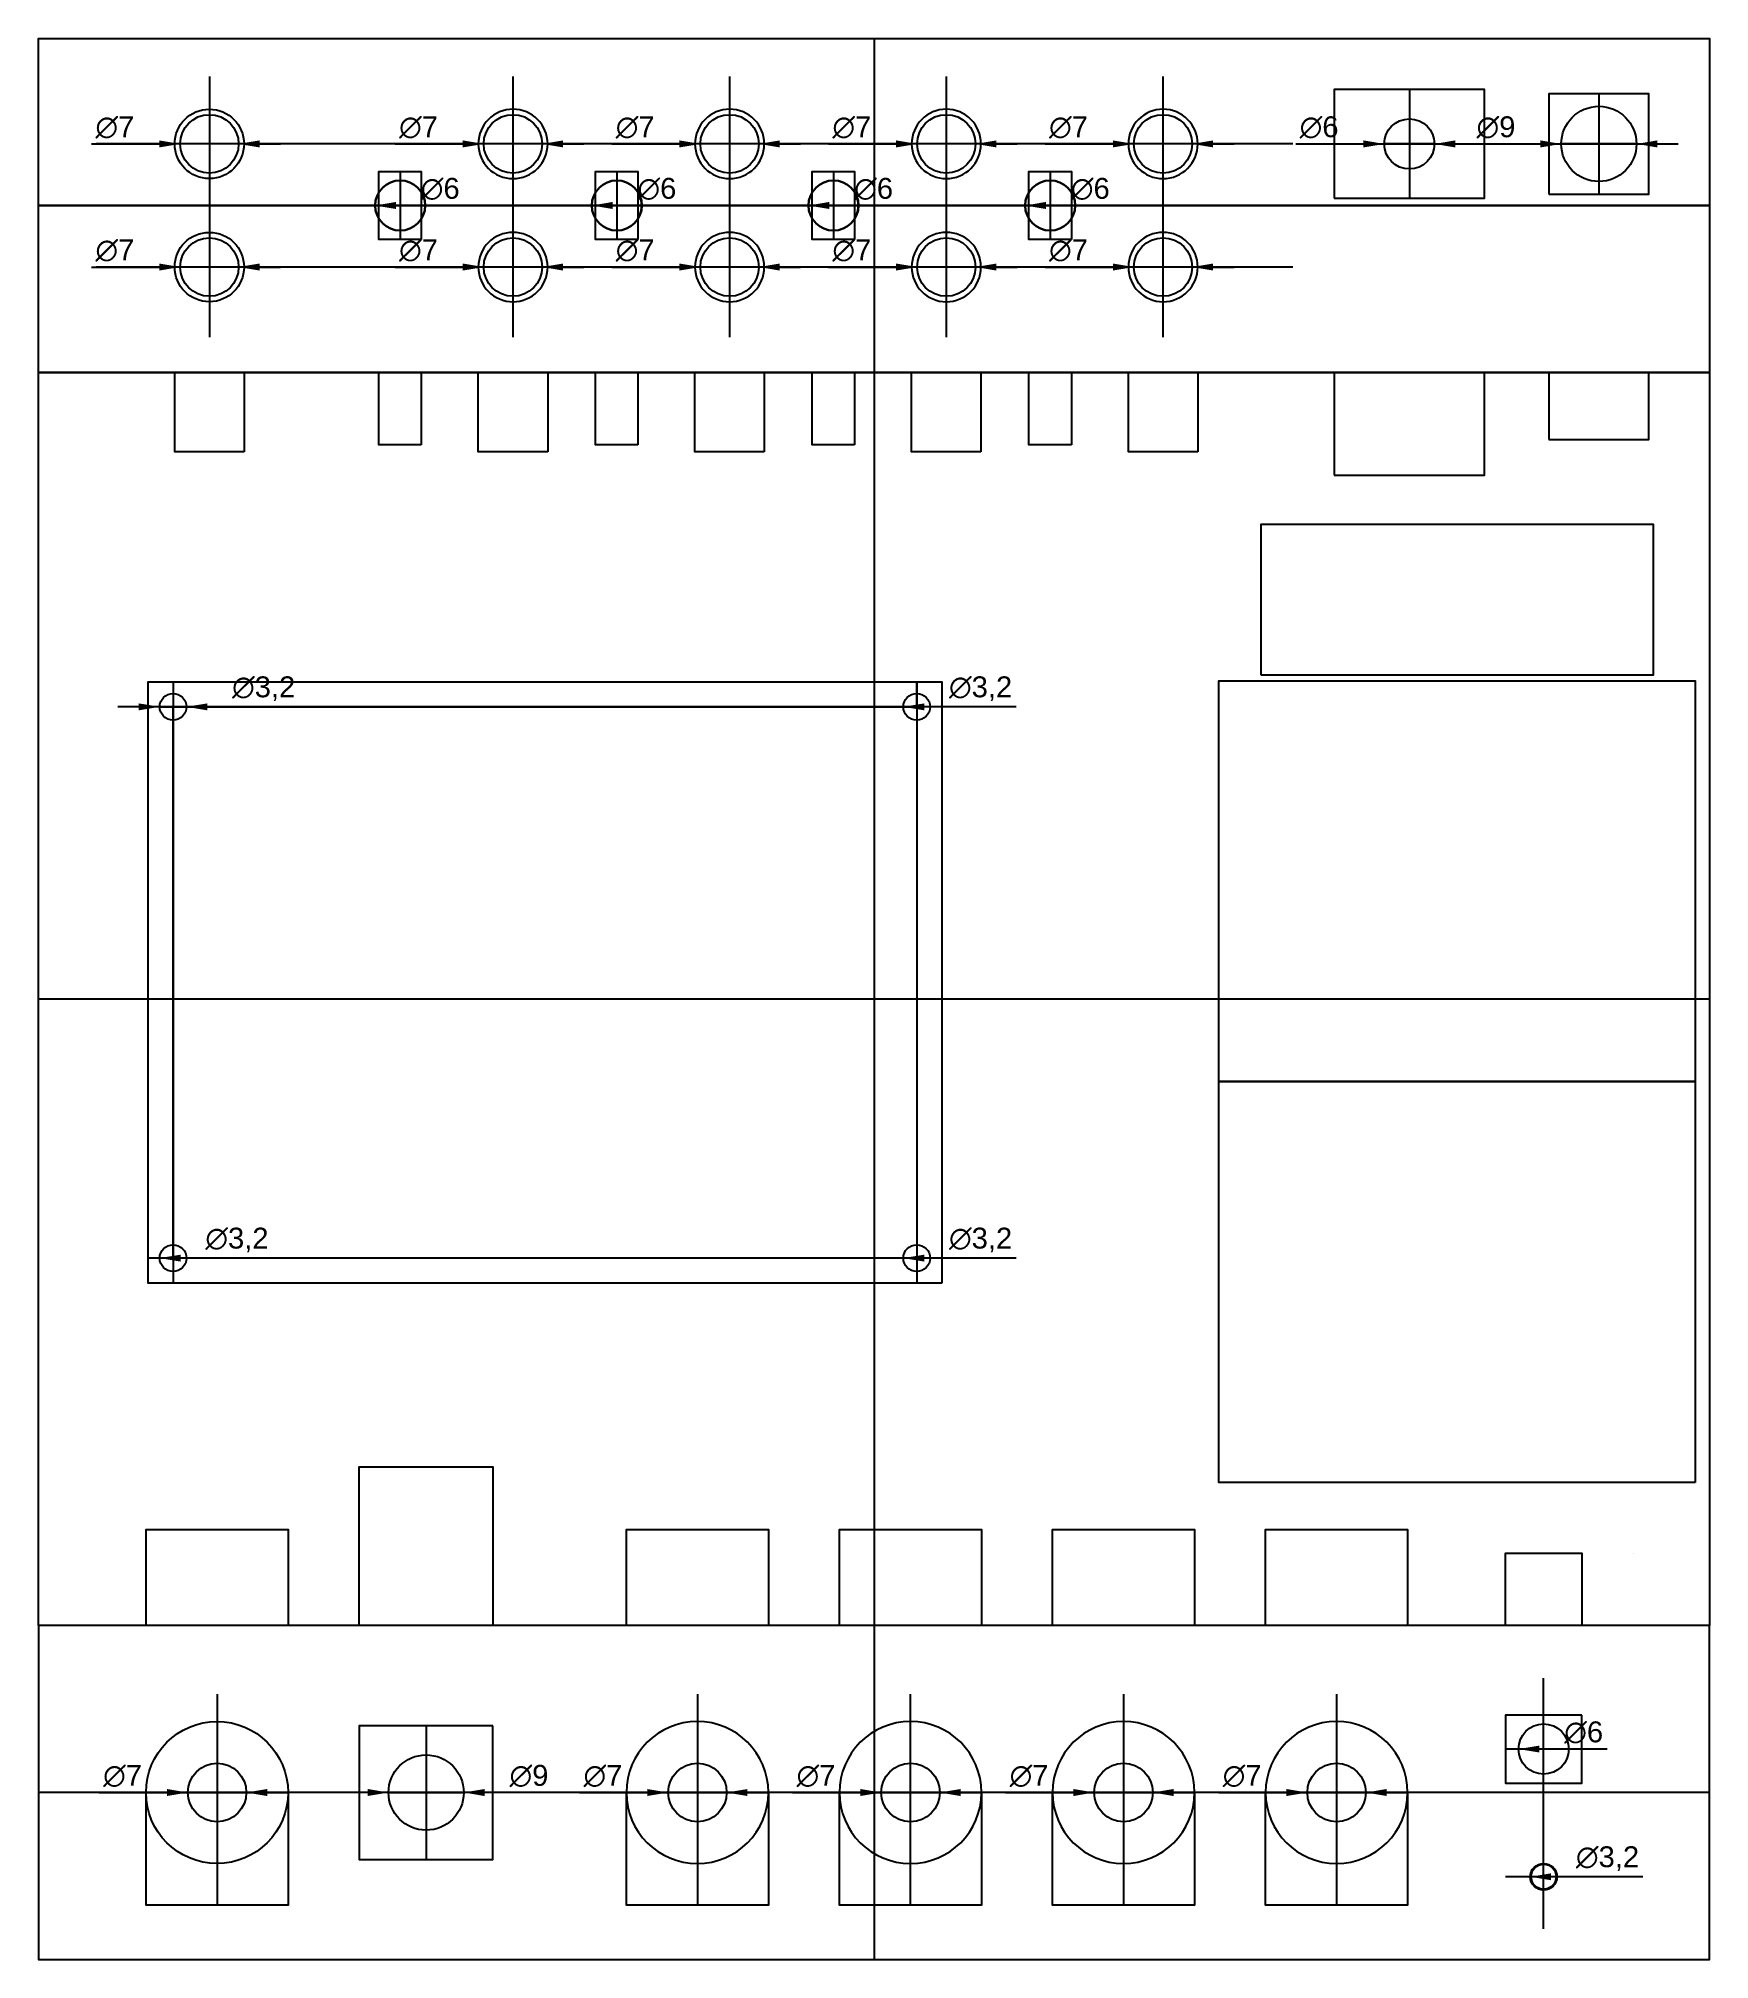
# Model space of a CAD drawing. Header units: millimetres. Extents: x 0 to 200, y -40 to 190.
import ezdxf

# ---------------------------------------------------------------- set-up
doc = ezdxf.new("R2010")
doc.units = ezdxf.units.MM
for name, color, linetype in [('Annotation', 7, 'Continuous'), ('Case', 7, 'Continuous'), ('DC Jack', 112, 'Continuous'), ('Denchi Box', 112, 'Continuous'), ('Guide', 7, 'Continuous'), ('Hojo Sen', 195, 'Continuous'), ('Hole', 130, 'Continuous'), ('Kiban', 112, 'Continuous'), ('LED', 112, 'Continuous'), ('Phone Jack', 112, 'Continuous'), ('RCA Jack', 112, 'Continuous'), ('Switch', 112, 'Continuous'), ('Volume', 112, 'Continuous')]:
    doc.layers.add(name, color=color, linetype=linetype)
doc.styles.get("Standard").update_dxf_attribs({"font": 'arial.ttf'})
doc.dimstyles.new('ISO-25', dxfattribs={"dimtxt": 2.5, "dimasz": 2.5, "dimexe": 1.25, "dimexo": 0.625, "dimtad": 1, "dimtxsty": 'Standard', "dimcen": 2.5, "dimadec": 0, "dimazin": 0, "dimtfac": 1, "dimtmove": 0, "dimatfit": 3, "dimfxl": 1, "dimarcsym": 0})

# ---------------------------------------------------------------- blocks, each defined once
blk = doc.blocks.new('*U1')
at = {"layer": 'RCA Jack'}
blk.add_lwpolyline([(-10.33, -20.51), (-2.03, -20.51), (-2.03, -11.01), (-10.33, -11.01)], close=True, dxfattribs=at)
for centre in [(-6.18, 16.36), (-6.18, 1.62)]:
    blk.add_circle(centre, 4.15, dxfattribs=at)
at = {"layer": 'Switch'}
for points in [[(4.79, 4.92), (9.87, 4.92), (9.87, 13.05), (4.79, 13.05)], [(4.79, -19.65), (9.87, -19.65), (9.87, -11.01), (4.79, -11.01)]]:
    blk.add_lwpolyline(points, close=True, dxfattribs=at)
blk.add_circle((7.33, 8.99), 3, dxfattribs=at)
blk = doc.blocks.new('*U2')
at = {"layer": 'Hojo Sen', "color": 0, "linetype": 'ByBlock', "lineweight": -2, "transparency": 16777216}
for p in [(-77.8, 0), (-51.86, 0), (-25.93, 0), (0, 0)]:
    blk.add_blockref('*U1', p, dxfattribs=at)
blk = doc.blocks.new('*U3')
at = {"layer": 'Volume'}
for points in [[(-8.5, 11), (8.5, 11), (8.5, 22.5), (-8.5, 22.5)], [(8.5, -9), (-8.5, -9), (-8.5, -22.5), (8.5, -22.5)]]:
    blk.add_lwpolyline(points, close=True, dxfattribs=at)
blk.add_circle((0, -9), 8.5, dxfattribs=at)
blk = doc.blocks.new('*U4')
at = {"layer": 'Hojo Sen', "color": 0, "linetype": 'ByBlock', "lineweight": -2, "transparency": 16777216}
for p in [(0, 0), (25.5, 0), (51, 0), (76.5, 0)]:
    blk.add_blockref('*U3', p, dxfattribs=at)
blk = doc.blocks.new('*D5')
at = {"layer": 'Annotation', "color": 0, "lineweight": -2, "transparency": 16777216}
blk.add_line((117.01, 109.98), (106.01, 109.98), dxfattribs=at)
at = {"layer": 'Annotation', "color": 0, "transparency": 16777216}
blk.add_solid([(106.01, 110.39), (106.01, 109.56), (103.51, 109.98)], dxfattribs=at)
at = {"layer": 'Defpoints', "color": 0, "transparency": 16777216}
for p in [(103.51, 109.98), (106.71, 109.98)]:
    blk.add_point(p, dxfattribs=at)
at = {"layer": 'Annotation', "color": 0, "transparency": 16777216, "insert": (112.76, 112.14), "char_height": 2.5, "attachment_point": 5}
blk.add_mtext('∅3,2', dxfattribs=at)
blk = doc.blocks.new('*D6')
at = {"layer": 'Annotation', "color": 0, "lineweight": -2, "transparency": 16777216}
blk.add_line((117.01, 43.98), (106.01, 43.98), dxfattribs=at)
at = {"layer": 'Annotation', "color": 0, "transparency": 16777216}
blk.add_solid([(106.01, 44.39), (106.01, 43.56), (103.51, 43.98)], dxfattribs=at)
at = {"layer": 'Defpoints', "color": 0, "transparency": 16777216}
for p in [(103.51, 43.98), (106.71, 43.98)]:
    blk.add_point(p, dxfattribs=at)
at = {"layer": 'Annotation', "color": 0, "transparency": 16777216, "insert": (112.76, 46.14), "char_height": 2.5, "attachment_point": 5}
blk.add_mtext('∅3,2', dxfattribs=at)
blk = doc.blocks.new('*D7')
at = {"layer": 'Annotation', "color": 0, "lineweight": -2, "transparency": 16777216}
for p, q in [((12.01, 109.98), (9.51, 109.98)), ((14.51, 109.98), (17.71, 109.98)), ((31.21, 109.98), (20.21, 109.98))]:
    blk.add_line(p, q, dxfattribs=at)
at = {"layer": 'Annotation', "color": 0, "transparency": 16777216}
for points in [[(12.01, 110.39), (12.01, 109.56), (14.51, 109.98)], [(20.21, 110.39), (20.21, 109.56), (17.71, 109.98)]]:
    blk.add_solid(points, dxfattribs=at)
at = {"layer": 'Defpoints', "color": 0, "transparency": 16777216}
for p in [(14.51, 109.98), (17.71, 109.98)]:
    blk.add_point(p, dxfattribs=at)
at = {"layer": 'Annotation', "color": 0, "transparency": 16777216, "insert": (26.96, 112.14), "char_height": 2.5, "attachment_point": 5}
blk.add_mtext('∅3,2', dxfattribs=at)
blk = doc.blocks.new('*D8')
at = {"layer": 'Annotation', "color": 0, "lineweight": -2, "transparency": 16777216}
blk.add_line((28.01, 43.98), (17.01, 43.98), dxfattribs=at)
at = {"layer": 'Annotation', "color": 0, "transparency": 16777216}
blk.add_solid([(17.01, 44.39), (17.01, 43.56), (14.51, 43.98)], dxfattribs=at)
at = {"layer": 'Defpoints', "color": 0, "transparency": 16777216}
for p in [(14.51, 43.98), (17.71, 43.98)]:
    blk.add_point(p, dxfattribs=at)
at = {"layer": 'Annotation', "color": 0, "transparency": 16777216, "insert": (23.76, 46.14), "char_height": 2.5, "attachment_point": 5}
blk.add_mtext('∅3,2', dxfattribs=at)
blk = doc.blocks.new('*D9')
at = {"layer": 'Annotation', "color": 0, "lineweight": -2, "transparency": 16777216}
blk.add_line((192.03, -30.09), (181.04, -30.09), dxfattribs=at)
at = {"layer": 'Annotation', "color": 0, "transparency": 16777216}
blk.add_solid([(181.04, -29.67), (181.04, -30.5), (178.54, -30.09)], dxfattribs=at)
at = {"layer": 'Defpoints', "color": 0, "transparency": 16777216}
for p in [(178.54, -30.09), (181.74, -30.09)]:
    blk.add_point(p, dxfattribs=at)
at = {"layer": 'Annotation', "color": 0, "transparency": 16777216, "insert": (187.79, -27.92), "char_height": 2.5, "attachment_point": 5}
blk.add_mtext('∅3,2', dxfattribs=at)
blk = doc.blocks.new('*D10')
at = {"layer": 'Annotation', "color": 0, "lineweight": -2, "transparency": 16777216}
blk.add_line((187.75, -14.8), (179.64, -14.8), dxfattribs=at)
at = {"layer": 'Annotation', "color": 0, "transparency": 16777216}
blk.add_solid([(179.64, -14.38), (179.64, -15.21), (177.14, -14.8)], dxfattribs=at)
at = {"layer": 'Defpoints', "color": 0, "transparency": 16777216}
for p in [(177.14, -14.8), (183.14, -14.8)]:
    blk.add_point(p, dxfattribs=at)
at = {"layer": 'Annotation', "color": 0, "transparency": 16777216, "insert": (184.94, -12.82), "char_height": 2.5, "attachment_point": 5}
blk.add_mtext('∅6', dxfattribs=at)
blk = doc.blocks.new('*D15')
at = {"layer": 'Annotation', "color": 0, "lineweight": -2, "transparency": 16777216}
for p, q in [((39.4, -20), (36.9, -20)), ((41.9, -20), (50.9, -20)), ((61.52, -20), (53.4, -20))]:
    blk.add_line(p, q, dxfattribs=at)
at = {"layer": 'Annotation', "color": 0, "transparency": 16777216}
for points in [[(39.4, -19.58), (39.4, -20.42), (41.9, -20)], [(53.4, -19.58), (53.4, -20.42), (50.9, -20)]]:
    blk.add_solid(points, dxfattribs=at)
at = {"layer": 'Defpoints', "color": 0, "transparency": 16777216}
for p in [(41.9, -20), (50.9, -20)]:
    blk.add_point(p, dxfattribs=at)
at = {"layer": 'Annotation', "color": 0, "transparency": 16777216, "insert": (58.71, -18.03), "char_height": 2.5, "attachment_point": 5}
blk.add_mtext('∅9', dxfattribs=at)
blk = doc.blocks.new('*D27')
at = {"layer": 'Annotation', "color": 0, "lineweight": -2, "transparency": 16777216}
blk.add_line((50.9, 170), (42.79, 170), dxfattribs=at)
at = {"layer": 'Annotation', "color": 0, "transparency": 16777216}
blk.add_solid([(42.79, 170.42), (42.79, 169.58), (40.29, 170)], dxfattribs=at)
at = {"layer": 'Defpoints', "color": 0, "transparency": 16777216}
for p in [(40.29, 170), (46.29, 170)]:
    blk.add_point(p, dxfattribs=at)
at = {"layer": 'Annotation', "color": 0, "transparency": 16777216, "insert": (48.09, 171.97), "char_height": 2.5, "attachment_point": 5}
blk.add_mtext('∅6', dxfattribs=at)
blk = doc.blocks.new('*D28')
at = {"layer": 'Annotation', "color": 0, "lineweight": -2, "transparency": 16777216}
blk.add_line((76.83, 170), (68.72, 170), dxfattribs=at)
at = {"layer": 'Annotation', "color": 0, "transparency": 16777216}
blk.add_solid([(68.72, 170.42), (68.72, 169.58), (66.22, 170)], dxfattribs=at)
at = {"layer": 'Defpoints', "color": 0, "transparency": 16777216}
for p in [(66.22, 170), (72.22, 170)]:
    blk.add_point(p, dxfattribs=at)
at = {"layer": 'Annotation', "color": 0, "transparency": 16777216, "insert": (74.02, 171.97), "char_height": 2.5, "attachment_point": 5}
blk.add_mtext('∅6', dxfattribs=at)
blk = doc.blocks.new('*D29')
at = {"layer": 'Annotation', "color": 0, "lineweight": -2, "transparency": 16777216}
blk.add_line((102.76, 170), (94.65, 170), dxfattribs=at)
at = {"layer": 'Annotation', "color": 0, "transparency": 16777216}
blk.add_solid([(94.65, 170.42), (94.65, 169.58), (92.15, 170)], dxfattribs=at)
at = {"layer": 'Defpoints', "color": 0, "transparency": 16777216}
for p in [(92.15, 170), (98.15, 170)]:
    blk.add_point(p, dxfattribs=at)
at = {"layer": 'Annotation', "color": 0, "transparency": 16777216, "insert": (99.96, 171.97), "char_height": 2.5, "attachment_point": 5}
blk.add_mtext('∅6', dxfattribs=at)
blk = doc.blocks.new('*D30')
at = {"layer": 'Annotation', "color": 0, "lineweight": -2, "transparency": 16777216}
blk.add_line((128.69, 170), (120.58, 170), dxfattribs=at)
at = {"layer": 'Annotation', "color": 0, "transparency": 16777216}
blk.add_solid([(120.58, 170.42), (120.58, 169.58), (118.08, 170)], dxfattribs=at)
at = {"layer": 'Defpoints', "color": 0, "transparency": 16777216}
for p in [(118.08, 170), (124.08, 170)]:
    blk.add_point(p, dxfattribs=at)
at = {"layer": 'Annotation', "color": 0, "transparency": 16777216, "insert": (125.89, 171.97), "char_height": 2.5, "attachment_point": 5}
blk.add_mtext('∅6', dxfattribs=at)
blk = doc.blocks.new('*D31')
at = {"layer": 'Annotation', "color": 0, "lineweight": -2, "transparency": 16777216}
for p, q in [((6.35, 177.37), (14.46, 177.37)), ((23.96, 177.37), (16.96, 177.37)), ((26.46, 177.37), (28.96, 177.37))]:
    blk.add_line(p, q, dxfattribs=at)
at = {"layer": 'Annotation', "color": 0, "transparency": 16777216}
for points in [[(14.46, 177.79), (14.46, 176.95), (16.96, 177.37)], [(26.46, 177.79), (26.46, 176.95), (23.96, 177.37)]]:
    blk.add_solid(points, dxfattribs=at)
at = {"layer": 'Defpoints', "color": 0, "transparency": 16777216}
for p in [(16.96, 177.37), (23.96, 177.37)]:
    blk.add_point(p, dxfattribs=at)
at = {"layer": 'Annotation', "color": 0, "transparency": 16777216, "insert": (9.15, 179.34), "char_height": 2.5, "attachment_point": 5}
blk.add_mtext('∅7', dxfattribs=at)
blk = doc.blocks.new('*D32')
at = {"layer": 'Annotation', "color": 0, "lineweight": -2, "transparency": 16777216}
for p, q in [((6.35, 162.63), (14.46, 162.63)), ((23.96, 162.63), (16.96, 162.63)), ((26.46, 162.63), (28.96, 162.63))]:
    blk.add_line(p, q, dxfattribs=at)
at = {"layer": 'Annotation', "color": 0, "transparency": 16777216}
for points in [[(14.46, 163.05), (14.46, 162.21), (16.96, 162.63)], [(26.46, 163.05), (26.46, 162.21), (23.96, 162.63)]]:
    blk.add_solid(points, dxfattribs=at)
at = {"layer": 'Defpoints', "color": 0, "transparency": 16777216}
for p in [(16.96, 162.63), (23.96, 162.63)]:
    blk.add_point(p, dxfattribs=at)
at = {"layer": 'Annotation', "color": 0, "transparency": 16777216, "insert": (9.15, 164.6), "char_height": 2.5, "attachment_point": 5}
blk.add_mtext('∅7', dxfattribs=at)
blk = doc.blocks.new('*D33')
at = {"layer": 'Annotation', "color": 0, "lineweight": -2, "transparency": 16777216}
for p, q in [((42.68, 177.37), (50.79, 177.37)), ((60.29, 177.37), (53.29, 177.37)), ((62.79, 177.37), (65.29, 177.37))]:
    blk.add_line(p, q, dxfattribs=at)
at = {"layer": 'Annotation', "color": 0, "transparency": 16777216}
for points in [[(50.79, 177.79), (50.79, 176.95), (53.29, 177.37)], [(62.79, 177.79), (62.79, 176.95), (60.29, 177.37)]]:
    blk.add_solid(points, dxfattribs=at)
at = {"layer": 'Defpoints', "color": 0, "transparency": 16777216}
for p in [(53.29, 177.37), (60.29, 177.37)]:
    blk.add_point(p, dxfattribs=at)
at = {"layer": 'Annotation', "color": 0, "transparency": 16777216, "insert": (45.49, 179.34), "char_height": 2.5, "attachment_point": 5}
blk.add_mtext('∅7', dxfattribs=at)
blk = doc.blocks.new('*D34')
at = {"layer": 'Annotation', "color": 0, "lineweight": -2, "transparency": 16777216}
for p, q in [((42.68, 162.63), (50.79, 162.63)), ((60.29, 162.63), (53.29, 162.63)), ((62.79, 162.63), (65.29, 162.63))]:
    blk.add_line(p, q, dxfattribs=at)
at = {"layer": 'Annotation', "color": 0, "transparency": 16777216}
for points in [[(50.79, 163.05), (50.79, 162.21), (53.29, 162.63)], [(62.79, 163.05), (62.79, 162.21), (60.29, 162.63)]]:
    blk.add_solid(points, dxfattribs=at)
at = {"layer": 'Defpoints', "color": 0, "transparency": 16777216}
for p in [(53.29, 162.63), (60.29, 162.63)]:
    blk.add_point(p, dxfattribs=at)
at = {"layer": 'Annotation', "color": 0, "transparency": 16777216, "insert": (45.49, 164.6), "char_height": 2.5, "attachment_point": 5}
blk.add_mtext('∅7', dxfattribs=at)
blk = doc.blocks.new('*D35')
at = {"layer": 'Annotation', "color": 0, "lineweight": -2, "transparency": 16777216}
for p, q in [((68.61, 177.37), (76.72, 177.37)), ((86.22, 177.37), (79.22, 177.37)), ((88.72, 177.37), (91.22, 177.37))]:
    blk.add_line(p, q, dxfattribs=at)
at = {"layer": 'Annotation', "color": 0, "transparency": 16777216}
for points in [[(76.72, 177.79), (76.72, 176.95), (79.22, 177.37)], [(88.72, 177.79), (88.72, 176.95), (86.22, 177.37)]]:
    blk.add_solid(points, dxfattribs=at)
at = {"layer": 'Defpoints', "color": 0, "transparency": 16777216}
for p in [(79.22, 177.37), (86.22, 177.37)]:
    blk.add_point(p, dxfattribs=at)
at = {"layer": 'Annotation', "color": 0, "transparency": 16777216, "insert": (71.42, 179.34), "char_height": 2.5, "attachment_point": 5}
blk.add_mtext('∅7', dxfattribs=at)
blk = doc.blocks.new('*D36')
at = {"layer": 'Annotation', "color": 0, "lineweight": -2, "transparency": 16777216}
for p, q in [((68.61, 162.63), (76.72, 162.63)), ((86.22, 162.63), (79.22, 162.63)), ((88.72, 162.63), (91.22, 162.63))]:
    blk.add_line(p, q, dxfattribs=at)
at = {"layer": 'Annotation', "color": 0, "transparency": 16777216}
for points in [[(76.72, 163.05), (76.72, 162.21), (79.22, 162.63)], [(88.72, 163.05), (88.72, 162.21), (86.22, 162.63)]]:
    blk.add_solid(points, dxfattribs=at)
at = {"layer": 'Defpoints', "color": 0, "transparency": 16777216}
for p in [(79.22, 162.63), (86.22, 162.63)]:
    blk.add_point(p, dxfattribs=at)
at = {"layer": 'Annotation', "color": 0, "transparency": 16777216, "insert": (71.42, 164.6), "char_height": 2.5, "attachment_point": 5}
blk.add_mtext('∅7', dxfattribs=at)
blk = doc.blocks.new('*D37')
at = {"layer": 'Annotation', "color": 0, "lineweight": -2, "transparency": 16777216}
for p, q in [((94.55, 177.37), (102.65, 177.37)), ((112.15, 177.37), (105.15, 177.37)), ((114.65, 177.37), (117.15, 177.37))]:
    blk.add_line(p, q, dxfattribs=at)
at = {"layer": 'Annotation', "color": 0, "transparency": 16777216}
for points in [[(102.65, 177.79), (102.65, 176.95), (105.15, 177.37)], [(114.65, 177.79), (114.65, 176.95), (112.15, 177.37)]]:
    blk.add_solid(points, dxfattribs=at)
at = {"layer": 'Defpoints', "color": 0, "transparency": 16777216}
for p in [(105.15, 177.37), (112.15, 177.37)]:
    blk.add_point(p, dxfattribs=at)
at = {"layer": 'Annotation', "color": 0, "transparency": 16777216, "insert": (97.35, 179.34), "char_height": 2.5, "attachment_point": 5}
blk.add_mtext('∅7', dxfattribs=at)
blk = doc.blocks.new('*D38')
at = {"layer": 'Annotation', "color": 0, "lineweight": -2, "transparency": 16777216}
for p, q in [((94.55, 162.63), (102.65, 162.63)), ((112.15, 162.63), (105.15, 162.63)), ((114.65, 162.63), (117.15, 162.63))]:
    blk.add_line(p, q, dxfattribs=at)
at = {"layer": 'Annotation', "color": 0, "transparency": 16777216}
for points in [[(102.65, 163.05), (102.65, 162.21), (105.15, 162.63)], [(114.65, 163.05), (114.65, 162.21), (112.15, 162.63)]]:
    blk.add_solid(points, dxfattribs=at)
at = {"layer": 'Defpoints', "color": 0, "transparency": 16777216}
for p in [(105.15, 162.63), (112.15, 162.63)]:
    blk.add_point(p, dxfattribs=at)
at = {"layer": 'Annotation', "color": 0, "transparency": 16777216, "insert": (97.35, 164.6), "char_height": 2.5, "attachment_point": 5}
blk.add_mtext('∅7', dxfattribs=at)
blk = doc.blocks.new('*D39')
at = {"layer": 'Annotation', "color": 0, "lineweight": -2, "transparency": 16777216}
for p, q in [((120.48, 177.37), (128.59, 177.37)), ((138.09, 177.37), (131.09, 177.37)), ((140.59, 177.37), (143.09, 177.37))]:
    blk.add_line(p, q, dxfattribs=at)
at = {"layer": 'Annotation', "color": 0, "transparency": 16777216}
for points in [[(128.59, 177.79), (128.59, 176.95), (131.09, 177.37)], [(140.59, 177.79), (140.59, 176.95), (138.09, 177.37)]]:
    blk.add_solid(points, dxfattribs=at)
at = {"layer": 'Defpoints', "color": 0, "transparency": 16777216}
for p in [(131.09, 177.37), (138.09, 177.37)]:
    blk.add_point(p, dxfattribs=at)
at = {"layer": 'Annotation', "color": 0, "transparency": 16777216, "insert": (123.28, 179.34), "char_height": 2.5, "attachment_point": 5}
blk.add_mtext('∅7', dxfattribs=at)
blk = doc.blocks.new('*D40')
at = {"layer": 'Annotation', "color": 0, "lineweight": -2, "transparency": 16777216}
for p, q in [((120.48, 162.63), (128.59, 162.63)), ((138.09, 162.63), (131.09, 162.63)), ((140.59, 162.63), (143.09, 162.63))]:
    blk.add_line(p, q, dxfattribs=at)
at = {"layer": 'Annotation', "color": 0, "transparency": 16777216}
for points in [[(128.59, 163.05), (128.59, 162.21), (131.09, 162.63)], [(140.59, 163.05), (140.59, 162.21), (138.09, 162.63)]]:
    blk.add_solid(points, dxfattribs=at)
at = {"layer": 'Defpoints', "color": 0, "transparency": 16777216}
for p in [(131.09, 162.63), (138.09, 162.63)]:
    blk.add_point(p, dxfattribs=at)
at = {"layer": 'Annotation', "color": 0, "transparency": 16777216, "insert": (123.28, 164.6), "char_height": 2.5, "attachment_point": 5}
blk.add_mtext('∅7', dxfattribs=at)
blk = doc.blocks.new('*D41')
at = {"layer": 'Annotation', "color": 0, "lineweight": -2, "transparency": 16777216}
for p, q in [((7.27, -20), (15.38, -20)), ((24.88, -20), (17.88, -20)), ((27.38, -20), (29.88, -20))]:
    blk.add_line(p, q, dxfattribs=at)
at = {"layer": 'Annotation', "color": 0, "transparency": 16777216}
for points in [[(15.38, -19.58), (15.38, -20.42), (17.88, -20)], [(27.38, -19.58), (27.38, -20.42), (24.88, -20)]]:
    blk.add_solid(points, dxfattribs=at)
at = {"layer": 'Defpoints', "color": 0, "transparency": 16777216}
for p in [(17.88, -20), (24.88, -20)]:
    blk.add_point(p, dxfattribs=at)
at = {"layer": 'Annotation', "color": 0, "transparency": 16777216, "insert": (10.07, -18.03), "char_height": 2.5, "attachment_point": 5}
blk.add_mtext('∅7', dxfattribs=at)
blk = doc.blocks.new('*D42')
at = {"layer": 'Annotation', "color": 0, "lineweight": -2, "transparency": 16777216}
for p, q in [((64.75, -20), (72.86, -20)), ((82.36, -20), (75.36, -20)), ((84.86, -20), (87.36, -20))]:
    blk.add_line(p, q, dxfattribs=at)
at = {"layer": 'Annotation', "color": 0, "transparency": 16777216}
for points in [[(72.86, -19.58), (72.86, -20.42), (75.36, -20)], [(84.86, -19.58), (84.86, -20.42), (82.36, -20)]]:
    blk.add_solid(points, dxfattribs=at)
at = {"layer": 'Defpoints', "color": 0, "transparency": 16777216}
for p in [(75.36, -20), (82.36, -20)]:
    blk.add_point(p, dxfattribs=at)
at = {"layer": 'Annotation', "color": 0, "transparency": 16777216, "insert": (67.56, -18.03), "char_height": 2.5, "attachment_point": 5}
blk.add_mtext('∅7', dxfattribs=at)
blk = doc.blocks.new('*D43')
at = {"layer": 'Annotation', "color": 0, "lineweight": -2, "transparency": 16777216}
for p, q in [((90.25, -20), (98.36, -20)), ((107.86, -20), (100.86, -20)), ((110.36, -20), (112.86, -20))]:
    blk.add_line(p, q, dxfattribs=at)
at = {"layer": 'Annotation', "color": 0, "transparency": 16777216}
for points in [[(98.36, -19.58), (98.36, -20.42), (100.86, -20)], [(110.36, -19.58), (110.36, -20.42), (107.86, -20)]]:
    blk.add_solid(points, dxfattribs=at)
at = {"layer": 'Defpoints', "color": 0, "transparency": 16777216}
for p in [(100.86, -20), (107.86, -20)]:
    blk.add_point(p, dxfattribs=at)
at = {"layer": 'Annotation', "color": 0, "transparency": 16777216, "insert": (93.06, -18.03), "char_height": 2.5, "attachment_point": 5}
blk.add_mtext('∅7', dxfattribs=at)
blk = doc.blocks.new('*D44')
at = {"layer": 'Annotation', "color": 0, "lineweight": -2, "transparency": 16777216}
for p, q in [((115.75, -20), (123.86, -20)), ((133.36, -20), (126.36, -20)), ((135.86, -20), (138.36, -20))]:
    blk.add_line(p, q, dxfattribs=at)
at = {"layer": 'Annotation', "color": 0, "transparency": 16777216}
for points in [[(123.86, -19.58), (123.86, -20.42), (126.36, -20)], [(135.86, -19.58), (135.86, -20.42), (133.36, -20)]]:
    blk.add_solid(points, dxfattribs=at)
at = {"layer": 'Defpoints', "color": 0, "transparency": 16777216}
for p in [(126.36, -20), (133.36, -20)]:
    blk.add_point(p, dxfattribs=at)
at = {"layer": 'Annotation', "color": 0, "transparency": 16777216, "insert": (118.56, -18.03), "char_height": 2.5, "attachment_point": 5}
blk.add_mtext('∅7', dxfattribs=at)
blk = doc.blocks.new('*D45')
at = {"layer": 'Annotation', "color": 0, "lineweight": -2, "transparency": 16777216}
for p, q in [((141.25, -20), (149.36, -20)), ((158.86, -20), (151.86, -20)), ((161.36, -20), (163.86, -20))]:
    blk.add_line(p, q, dxfattribs=at)
at = {"layer": 'Annotation', "color": 0, "transparency": 16777216}
for points in [[(149.36, -19.58), (149.36, -20.42), (151.86, -20)], [(161.36, -19.58), (161.36, -20.42), (158.86, -20)]]:
    blk.add_solid(points, dxfattribs=at)
at = {"layer": 'Defpoints', "color": 0, "transparency": 16777216}
for p in [(151.86, -20), (158.86, -20)]:
    blk.add_point(p, dxfattribs=at)
at = {"layer": 'Annotation', "color": 0, "transparency": 16777216, "insert": (144.06, -18.03), "char_height": 2.5, "attachment_point": 5}
blk.add_mtext('∅7', dxfattribs=at)
blk = doc.blocks.new('*D47')
at = {"layer": 'Annotation', "color": 0, "lineweight": -2, "transparency": 16777216}
for p, q in [((150.47, 177.37), (158.57, 177.37)), ((167.07, 177.37), (161.07, 177.37)), ((169.57, 177.37), (172.07, 177.37))]:
    blk.add_line(p, q, dxfattribs=at)
at = {"layer": 'Annotation', "color": 0, "transparency": 16777216}
for points in [[(158.57, 177.79), (158.57, 176.95), (161.07, 177.37)], [(169.57, 177.79), (169.57, 176.95), (167.07, 177.37)]]:
    blk.add_solid(points, dxfattribs=at)
at = {"layer": 'Defpoints', "color": 0, "transparency": 16777216}
for p in [(161.07, 177.37), (167.07, 177.37)]:
    blk.add_point(p, dxfattribs=at)
at = {"layer": 'Annotation', "color": 0, "transparency": 16777216, "insert": (153.27, 179.34), "char_height": 2.5, "attachment_point": 5}
blk.add_mtext('∅6', dxfattribs=at)
blk = doc.blocks.new('*D48')
at = {"layer": 'Annotation', "color": 0, "lineweight": -2, "transparency": 16777216}
for p, q in [((171.64, 177.37), (179.75, 177.37)), ((191.25, 177.37), (182.25, 177.37)), ((193.75, 177.37), (196.25, 177.37))]:
    blk.add_line(p, q, dxfattribs=at)
at = {"layer": 'Annotation', "color": 0, "transparency": 16777216}
for points in [[(179.75, 177.79), (179.75, 176.95), (182.25, 177.37)], [(193.75, 177.79), (193.75, 176.95), (191.25, 177.37)]]:
    blk.add_solid(points, dxfattribs=at)
at = {"layer": 'Defpoints', "color": 0, "transparency": 16777216}
for p in [(182.25, 177.37), (191.25, 177.37)]:
    blk.add_point(p, dxfattribs=at)
at = {"layer": 'Annotation', "color": 0, "transparency": 16777216, "insert": (174.44, 179.34), "char_height": 2.5, "attachment_point": 5}
blk.add_mtext('∅9', dxfattribs=at)

msp = doc.modelspace()

# ---------------------------------------------------------------- linework, layer by layer
at = {"layer": 'Case'}
for points in [[(200, 150), (0, 150), (0, 190), (200, 190)], [(200, 0), (0, 0), (0, 150), (200, 150)], [(200, 0), (0, 0), (0, -40), (200, -40)]]:
    msp.add_lwpolyline(points, close=True, dxfattribs=at)
at = {"layer": 'DC Jack'}
for points in [[(180.75, 171.37), (192.75, 171.37), (192.75, 183.37), (180.75, 183.37)], [(180.75, 142), (192.75, 142), (192.75, 150), (180.75, 150)]]:
    msp.add_lwpolyline(points, close=True, dxfattribs=at)
msp.add_circle((186.75, 177.37), 4.5, dxfattribs=at)
at = {"layer": 'Denchi Box'}
for points in [[(198.277, 65.104), (141.277, 65.104), (141.277, 113.104), (198.277, 113.104)], [(198.277, 17.104), (141.277, 17.104), (141.277, 65.104), (198.277, 65.104)]]:
    msp.add_lwpolyline(points, close=True, dxfattribs=at)
at = {"layer": 'Guide'}
for p, q in [((20.456, 185.435), (20.456, 154.22)), ((56.791, 185.435), (56.791, 154.22)), ((82.723, 185.435), (82.723, 154.22)), ((108.655, 185.435), (108.655, 154.22)), ((134.586, 185.435), (134.586, 154.22)), ((164.075, 183.87), (164.075, 170.87)), ((186.75, 183.37), (186.75, 171.37)), ((150.145, 177.37), (6.895, 177.37)), ((155.075, 177.37), (192.75, 177.37)), ((43.288, 174.065), (43.288, 165.935)), ((69.22, 174.065), (69.22, 165.935)), ((95.152, 174.065), (95.152, 165.935)), ((121.084, 174.065), (121.084, 165.935)), ((127.609, 170), (35.303, 170)), ((150.145, 162.63), (6.895, 162.63)), ((16.115, 112.976), (16.115, 40.976)), ((105.115, 109.976), (105.115, 112.976)), ((105.115, 112.976), (105.115, 40.976)), ((108.115, 109.976), (13.115, 109.976)), ((108.115, 43.976), (13.115, 43.976)), ((180.139, -36.33), (180.139, -6.318)), ((21.377, -8.245), (21.377, -33.5)), ((78.863, -8.245), (78.863, -33.5)), ((104.363, -33.5), (104.363, -8.245)), ((129.863, -8.245), (129.863, -33.5)), ((155.363, -8.245), (155.363, -33.5)), ((46.402, -12), (46.402, -28)), ((184.709, -14.796), (175.569, -14.796)), ((184.709, -20), (12.877, -20)), ((184.709, -30.088), (175.569, -30.088))]:
    msp.add_line(p, q, dxfattribs=at)
at = {"layer": 'Hojo Sen'}
for p, q in [((100, 190), (100, -40)), ((200, 170), (0, 170)), ((0, 170), (200, 170)), ((200, 170), (0, 170)), ((200, 75), (0, 75)), ((200, -20), (0, -20))]:
    msp.add_line(p, q, dxfattribs=at)
msp.add_lwpolyline([(105.115, 43.976), (16.115, 43.976), (16.115, 109.976), (105.115, 109.976)], close=True, dxfattribs=at)
at = {"layer": 'Hole'}
for p, q in [((20.456, 185.435), (20.456, 154.22)), ((56.791, 185.435), (56.791, 154.22)), ((82.723, 185.435), (82.723, 154.22)), ((108.655, 185.435), (108.655, 154.22)), ((134.586, 185.435), (134.586, 154.22)), ((150.145, 177.37), (6.895, 177.37)), ((150.145, 162.63), (6.895, 162.63))]:
    msp.add_line(p, q, dxfattribs=at)
for centre, radius in [((186.75, 177.37), 4.5), ((20.456, 177.37), 3.5), ((56.791, 177.37), 3.5), ((82.723, 177.37), 3.5), ((108.655, 177.37), 3.5), ((134.586, 177.37), 3.5), ((164.075, 177.37), 3), ((43.288, 170), 3), ((69.22, 170), 3), ((95.152, 170), 3), ((121.084, 170), 3), ((20.456, 162.63), 3.5), ((56.791, 162.63), 3.5), ((82.723, 162.63), 3.5), ((108.655, 162.63), 3.5), ((134.586, 162.63), 3.5), ((16.115, 109.976), 1.6), ((105.115, 109.976), 1.6), ((16.115, 43.976), 1.6), ((105.115, 43.976), 1.6), ((180.139, -14.796), 3), ((46.402, -20), 4.5), ((21.377, -20), 3.5), ((78.863, -20), 3.5), ((104.363, -20), 3.5), ((129.863, -20), 3.5), ((155.363, -20), 3.5), ((180.139, -30.088), 1.6)]:
    msp.add_circle(centre, radius, dxfattribs=at)
at = {"layer": 'Kiban'}
for points in [[(146.277, 113.796), (193.277, 113.796), (193.277, 131.796), (146.277, 131.796)], [(108.115, 40.976), (13.115, 40.976), (13.115, 112.976), (108.115, 112.976)]]:
    msp.add_lwpolyline(points, close=True, dxfattribs=at)
at = {"layer": 'LED'}
msp.add_circle((180.139, -30.088), 1.5, dxfattribs=at)
at = {"layer": 'Phone Jack'}
for points in [[(54.402, 0), (38.402, 0), (38.402, 19), (54.402, 19)], [(54.402, -12), (38.402, -12), (38.402, -28), (54.402, -28)]]:
    msp.add_lwpolyline(points, close=True, dxfattribs=at)
msp.add_circle((46.402, -20), 4.5, dxfattribs=at)
at = {"layer": 'RCA Jack'}
msp.add_lwpolyline([(24.606, 140.5), (16.306, 140.5), (16.306, 150), (24.606, 150)], close=True, dxfattribs=at)
for centre in [(20.456, 177.37), (20.456, 162.63)]:
    msp.add_circle(centre, 4.15, dxfattribs=at)
at = {"layer": 'Switch'}
for points in [[(155.075, 170.87), (173.075, 170.87), (173.075, 183.87), (155.075, 183.87)], [(155.075, 137.7), (173.075, 137.7), (173.075, 150), (155.075, 150)], [(184.709, 0), (175.569, 0), (175.569, 8.64), (184.709, 8.64)], [(190.86, 8.64), (190.86, 8.64), (190.86, 8.64), (190.86, 8.64)], [(184.709, -10.731), (175.569, -10.731), (175.569, -18.861), (184.709, -18.861)]]:
    msp.add_lwpolyline(points, close=True, dxfattribs=at)
for centre in [(164.075, 177.37), (180.139, -14.796)]:
    msp.add_circle(centre, 3, dxfattribs=at)
at = {"layer": 'Volume'}
for points in [[(29.877, 0), (12.877, 0), (12.877, 11.5), (29.877, 11.5)], [(12.877, -20), (29.877, -20), (29.877, -33.5), (12.877, -33.5)]]:
    msp.add_lwpolyline(points, close=True, dxfattribs=at)
msp.add_circle((21.377, -20), 8.5, dxfattribs=at)

# ---------------------------------------------------------------- block references
at = {"layer": 'Hojo Sen', "xscale": -1}
for name, p in [('*U2', (50.615, 161.01)), ('*U4', (155.363, -11))]:
    msp.add_blockref(name, p, dxfattribs=at)

# ---------------------------------------------------------------- dimensions: what is measured, and where the dimension line sits
at = {"layer": 'Annotation'}
for p1, p2, picture, middle in [((23.956, 177.37), (16.956, 177.37), '*D31', (9.152, 179.342)), ((60.291, 177.37), (53.291, 177.37), '*D33', (45.486, 179.342)), ((86.223, 177.37), (79.223, 177.37), '*D35', (71.418, 179.342)), ((112.155, 177.37), (105.155, 177.37), '*D37', (97.35, 179.342)), ((138.086, 177.37), (131.086, 177.37), '*D39', (123.282, 179.342)), ((167.075, 177.37), (161.075, 177.37), '*D47', (153.271, 179.342)), ((191.25, 177.37), (182.25, 177.37), '*D48', (174.443, 179.342)), ((23.956, 162.63), (16.956, 162.63), '*D32', (9.152, 164.601)), ((60.291, 162.63), (53.291, 162.63), '*D34', (45.486, 164.601)), ((86.223, 162.63), (79.223, 162.63), '*D36', (71.418, 164.601)), ((112.155, 162.63), (105.155, 162.63), '*D38', (97.35, 164.601)), ((138.086, 162.63), (131.086, 162.63), '*D40', (123.282, 164.601)), ((14.515, 109.976), (17.715, 109.976), '*D7', (26.963, 112.145)), ((24.877, -20), (17.877, -20), '*D41', (10.072, -18.029)), ((41.902, -20), (50.902, -20), '*D15', (58.709, -18.029)), ((82.363, -20), (75.363, -20), '*D42', (67.559, -18.029)), ((107.863, -20), (100.863, -20), '*D43', (93.059, -18.029)), ((133.363, -20), (126.363, -20), '*D44', (118.559, -18.029)), ((158.863, -20), (151.863, -20), '*D45', (144.059, -18.029))]:
    dim = msp.add_diameter_dim_2p(p1=p1, p2=p2, dimstyle='ISO-25', dxfattribs=at)
    dim.commit()
    dim.dimension.update_dxf_attribs({"geometry": picture, "text_midpoint": middle})
for p1, p2, picture, middle in [((46.288, 170), (40.288, 170), '*D27', (48.092, 170)), ((72.22, 170), (66.22, 170), '*D28', (74.024, 170)), ((98.152, 170), (92.152, 170), '*D29', (99.956, 170)), ((124.084, 170), (118.084, 170), '*D30', (125.887, 170)), ((106.715, 109.976), (103.515, 109.976), '*D5', (112.763, 109.976)), ((17.715, 43.976), (14.515, 43.976), '*D8', (23.763, 43.976)), ((106.715, 43.976), (103.515, 43.976), '*D6', (112.763, 43.976)), ((183.139, -14.796), (177.139, -14.796), '*D10', (184.943, -14.796)), ((181.739, -30.088), (178.539, -30.088), '*D9', (187.787, -30.088))]:
    dim = msp.add_diameter_dim_2p(p1=p1, p2=p2, dimstyle='ISO-25', dxfattribs=at)
    dim.commit()
    dim.dimension.update_dxf_attribs({"geometry": picture, "text_midpoint": middle, "dimtype": 163})

doc.saveas('drawing.dxf')
